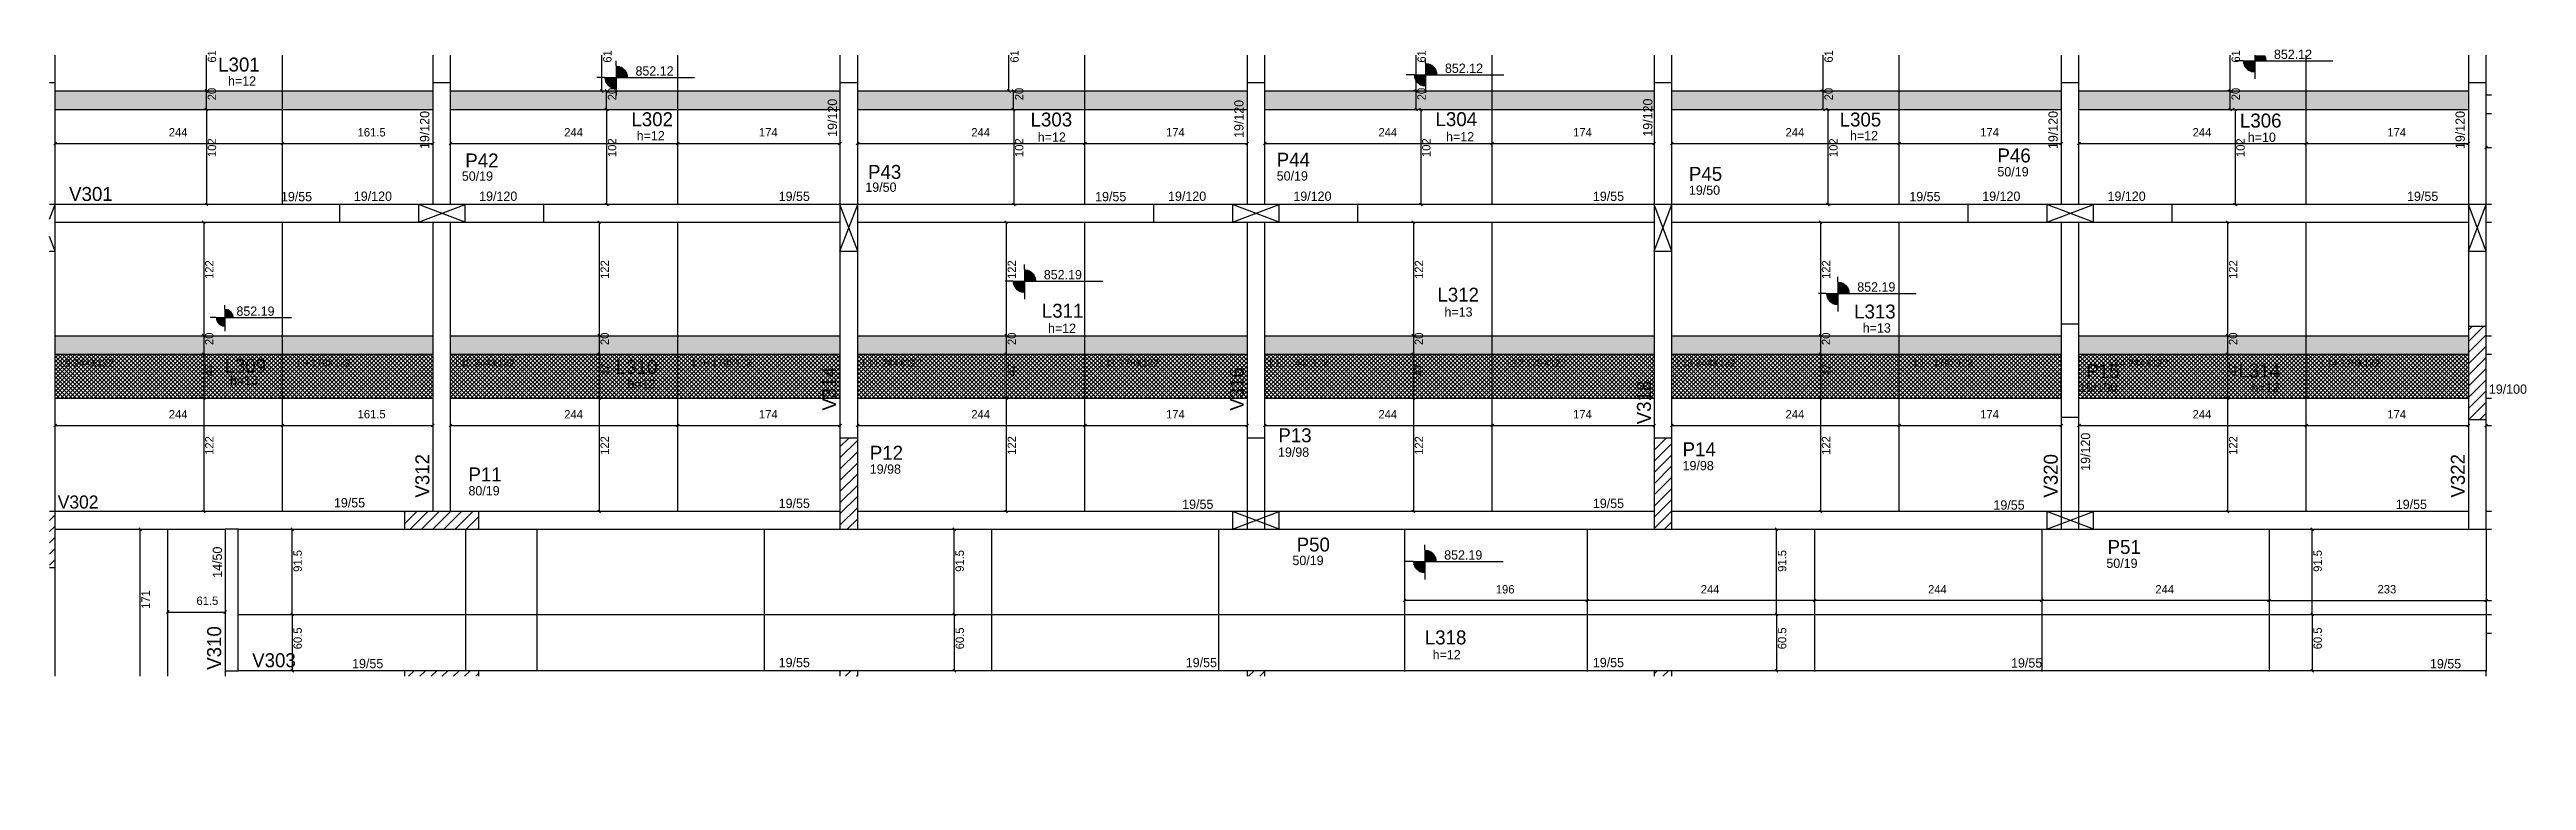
# Model space of a CAD drawing. Header units: metres. Extents: x 2737 to 5395, y 1992 to 2777.
import ezdxf

# ---------------------------------------------------------------- set-up
doc = ezdxf.new("R2010")
doc.units = ezdxf.units.M
for name, color, linetype in [('1', 7, 'Continuous'), ('3', 7, 'Continuous'), ('4', 7, 'Continuous'), ('7', 7, 'Continuous'), ('9', 7, 'Continuous'), ('AUX00', 7, 'Continuous'), ('Hachura', 7, 'Continuous'), ('Painéis', 7, 'Continuous')]:
    doc.layers.add(name, color=color, linetype=linetype)

msp = doc.modelspace()

# ---------------------------------------------------------------- hatches: boundary and pattern name
at = {"layer": '9'}
h = msp.add_hatch(color=7, dxfattribs=at)
h.dxf.hatch_style = 1
h.paths.add_polyline_path([(2742.6, 2405.9), (2742.6, 2405.9), (2742.6, 2280.9), (2742.6, 2280.9), (2742.6, 2405.9)])
h = msp.add_hatch(color=7, dxfattribs=at)
h.dxf.hatch_style = 1
h.paths.add_polyline_path([(4478.1, 2280.9), (4478.1, 2280.9), (4478.1, 2405.9), (4478.1, 2405.9), (4478.1, 2280.9)])
h = msp.add_hatch(color=7, dxfattribs=at)
h.dxf.hatch_style = 1
h.paths.add_polyline_path([(2742.6, 2203.9), (2742.6, 2203.9), (2742.6, 1991.9), (2742.6, 1991.9), (2742.6, 2203.9)])
at = {"layer": 'Hachura'}
h = msp.add_hatch(color=7, dxfattribs=at)
h.dxf.hatch_style = 1
h.paths.add_polyline_path([(2742.6, 2712.9), (3148.1, 2712.9), (3148.1, 2732.9), (2742.6, 2732.9), (2742.6, 2712.9)])
h = msp.add_hatch(color=7, dxfattribs=at)
h.dxf.hatch_style = 1
h.paths.add_polyline_path([(3167.1, 2712.9), (3585.1, 2712.9), (3585.1, 2732.9), (3167.1, 2732.9), (3167.1, 2712.9)])
h = msp.add_hatch(color=7, dxfattribs=at)
h.dxf.hatch_style = 1
h.paths.add_polyline_path([(3604.1, 2712.9), (4022.1, 2712.9), (4022.1, 2732.9), (3604.1, 2732.9), (3604.1, 2712.9)])
h = msp.add_hatch(color=7, dxfattribs=at)
h.dxf.hatch_style = 1
h.paths.add_polyline_path([(4041.1, 2712.9), (4459.1, 2712.9), (4459.1, 2732.9), (4041.1, 2732.9), (4041.1, 2712.9)])
h = msp.add_hatch(color=7, dxfattribs=at)
h.dxf.hatch_style = 1
h.paths.add_polyline_path([(4478.1, 2712.9), (4896.1, 2712.9), (4896.1, 2732.9), (4478.1, 2732.9), (4478.1, 2712.9)])
h = msp.add_hatch(color=7, dxfattribs=at)
h.dxf.hatch_style = 1
h.paths.add_polyline_path([(4915.1, 2712.9), (5333.1, 2712.9), (5333.1, 2732.9), (4915.1, 2732.9), (4915.1, 2712.9)])
h = msp.add_hatch(color=7, dxfattribs=at)
h.dxf.hatch_style = 1
h.paths.add_polyline_path([(2742.6, 2449.9), (3148.1, 2449.9), (3148.1, 2469.9), (2742.6, 2469.9), (2742.6, 2449.9)])
h = msp.add_hatch(dxfattribs=at)
h.set_pattern_fill('ANSI37')
h.paths.add_polyline_path([(3148.1, 2449.9), (2742.6, 2449.9), (2742.6, 2402.9), (3148.1, 2402.9), (3148.1, 2449.9)])
h = msp.add_hatch(color=7, dxfattribs=at)
h.dxf.hatch_style = 1
h.paths.add_polyline_path([(3167.1, 2449.9), (3585.1, 2449.9), (3585.1, 2469.9), (3167.1, 2469.9), (3167.1, 2449.9)])
h = msp.add_hatch(dxfattribs=at)
h.set_pattern_fill('ANSI37')
h.paths.add_polyline_path([(3585.1, 2449.9), (3167.1, 2449.9), (3167.1, 2402.9), (3585.1, 2402.9), (3585.1, 2449.9)])
h = msp.add_hatch(color=7, dxfattribs=at)
h.dxf.hatch_style = 1
h.paths.add_polyline_path([(3604.1, 2449.9), (4022.1, 2449.9), (4022.1, 2469.9), (3604.1, 2469.9), (3604.1, 2449.9)])
h = msp.add_hatch(dxfattribs=at)
h.set_pattern_fill('ANSI37')
h.paths.add_polyline_path([(4022.1, 2449.9), (3604.1, 2449.9), (3604.1, 2402.9), (4022.1, 2402.9), (4022.1, 2449.9)])
h = msp.add_hatch(color=7, dxfattribs=at)
h.dxf.hatch_style = 1
h.paths.add_polyline_path([(4041.1, 2449.9), (4459.1, 2449.9), (4459.1, 2469.9), (4041.1, 2469.9), (4041.1, 2449.9)])
h = msp.add_hatch(dxfattribs=at)
h.set_pattern_fill('ANSI37')
h.paths.add_polyline_path([(4459.1, 2449.9), (4041.1, 2449.9), (4041.1, 2402.9), (4459.1, 2402.9), (4459.1, 2449.9)])
h = msp.add_hatch(color=7, dxfattribs=at)
h.dxf.hatch_style = 1
h.paths.add_polyline_path([(4478.1, 2449.9), (4896.1, 2449.9), (4896.1, 2469.9), (4478.1, 2469.9), (4478.1, 2449.9)])
h = msp.add_hatch(dxfattribs=at)
h.set_pattern_fill('ANSI37')
h.paths.add_polyline_path([(4896.1, 2449.9), (4478.1, 2449.9), (4478.1, 2402.9), (4896.1, 2402.9), (4896.1, 2449.9)])
h = msp.add_hatch(color=7, dxfattribs=at)
h.dxf.hatch_style = 1
h.paths.add_polyline_path([(4915.1, 2449.9), (5333.1, 2449.9), (5333.1, 2469.9), (4915.1, 2469.9), (4915.1, 2449.9)])
h = msp.add_hatch(dxfattribs=at)
h.set_pattern_fill('ANSI37')
h.paths.add_polyline_path([(5333.1, 2449.9), (4915.1, 2449.9), (4915.1, 2402.9), (5333.1, 2402.9), (5333.1, 2449.9)])

# ---------------------------------------------------------------- linework, layer by layer
at = {"layer": '1', "color": 1, "lineweight": 25}
for p, q in [((2736.6, 2595.2), (2742.6, 2610.9)), ((3132.6, 2591.9), (3182.6, 2610.9)), ((3182.6, 2591.9), (3132.6, 2610.9)), ((3585.1, 2560.9), (3604.1, 2610.9)), ((3604.1, 2560.9), (3585.1, 2610.9)), ((4006.6, 2591.9), (4056.6, 2610.9)), ((4056.6, 2591.9), (4006.6, 2610.9)), ((4459.1, 2560.9), (4478.1, 2610.9)), ((4478.1, 2560.9), (4459.1, 2610.9)), ((4880.6, 2591.9), (4930.6, 2610.9)), ((4930.6, 2591.9), (4880.6, 2610.9)), ((5333.1, 2560.9), (5352.1, 2610.9)), ((5352.1, 2560.9), (5333.1, 2610.9)), ((2742.6, 2560.9), (2736.6, 2576.6)), ((4006.6, 2261.9), (4056.6, 2280.9)), ((4056.6, 2261.9), (4006.6, 2280.9)), ((4880.6, 2261.9), (4930.6, 2280.9)), ((4930.6, 2261.9), (4880.6, 2280.9))]:
    msp.add_line(p, q, dxfattribs=at)
at = {"layer": '3', "color": 3, "lineweight": 25}
for p, q in [((3345, 2759.8), (3345, 2765.3)), ((4213.8, 2762.8), (4213.8, 2768.3)), ((5091.3, 2765.2), (5082.8, 2765.2)), ((5091.3, 2765.2), (5116.3, 2765.2)), ((5103.8, 2771.2), (5103.8, 2752.7)), ((5103.8, 2770.8), (5115, 2770.8)), ((5103.8, 2770), (5115.3, 2770)), ((5103.8, 2769.2), (5115.6, 2769.2)), ((5103.8, 2768.4), (5115.9, 2768.4)), ((5103.8, 2767.6), (5116, 2767.6)), ((5103.8, 2766.8), (5116.2, 2766.8)), ((5103.8, 2766), (5116.3, 2766)), ((5116.3, 2765.2), (5187.7, 2765.2)), ((3332.5, 2747.3), (3324.1, 2747.3)), ((3332.5, 2747.3), (3357.5, 2747.3)), ((3345, 2746.5), (3332.5, 2746.5)), ((3345, 2745.7), (3332.6, 2745.7)), ((3345, 2744.9), (3332.7, 2744.9)), ((3345, 2744.1), (3332.9, 2744.1)), ((3345, 2743.3), (3333.1, 2743.3)), ((3345, 2742.5), (3333.4, 2742.5)), ((3345, 2741.8), (3333.8, 2741.8)), ((3345, 2741), (3334.2, 2741)), ((3345, 2740.2), (3334.7, 2740.2)), ((3345, 2739.4), (3335.3, 2739.4)), ((3345, 2759.8), (3345, 2734.8)), ((3345, 2759.2), (3348.8, 2759.2)), ((3345, 2758.4), (3350.7, 2758.4)), ((3345, 2757.6), (3352.1, 2757.6)), ((3345, 2756.8), (3353.1, 2756.8)), ((3345, 2756), (3353.9, 2756)), ((3345, 2755.2), (3354.6, 2755.2)), ((3345, 2754.4), (3355.2, 2754.4)), ((3345, 2753.6), (3355.8, 2753.6)), ((3345, 2752.9), (3356.2, 2752.9)), ((3345, 2752.1), (3356.5, 2752.1)), ((3345, 2751.3), (3356.8, 2751.3)), ((3345, 2750.5), (3357.1, 2750.5)), ((3345, 2749.7), (3357.3, 2749.7)), ((3345, 2748.9), (3357.4, 2748.9)), ((3345, 2748.1), (3357.5, 2748.1)), ((3357.5, 2747.3), (3428.9, 2747.3)), ((4201.3, 2750.3), (4192.9, 2750.3)), ((4201.3, 2750.3), (4226.3, 2750.3)), ((4213.8, 2749.5), (4201.3, 2749.5)), ((4213.8, 2748.7), (4201.4, 2748.7)), ((4213.8, 2747.9), (4201.5, 2747.9)), ((4213.8, 2747.1), (4201.7, 2747.1)), ((4213.8, 2746.3), (4201.9, 2746.3)), ((4213.8, 2745.5), (4202.2, 2745.5)), ((4213.8, 2744.7), (4202.6, 2744.7)), ((4213.8, 2743.9), (4203, 2743.9)), ((4213.8, 2743.1), (4203.5, 2743.1)), ((4213.8, 2742.3), (4204.1, 2742.3)), ((4213.8, 2741.5), (4204.8, 2741.5)), ((4213.8, 2740.8), (4205.7, 2740.8)), ((4213.8, 2740), (4206.7, 2740)), ((4213.8, 2739.2), (4208, 2739.2)), ((4213.8, 2762.8), (4213.8, 2737.8)), ((4213.8, 2762.2), (4217.6, 2762.2)), ((4213.8, 2761.4), (4219.5, 2761.4)), ((4213.8, 2760.6), (4220.9, 2760.6)), ((4213.8, 2759.8), (4221.9, 2759.8)), ((4213.8, 2759), (4222.7, 2759)), ((4213.8, 2758.2), (4223.5, 2758.2)), ((4213.8, 2757.4), (4224.1, 2757.4)), ((4213.8, 2756.6), (4224.6, 2756.6)), ((4213.8, 2755.8), (4225, 2755.8)), ((4213.8, 2755), (4225.4, 2755)), ((4213.8, 2754.2), (4225.6, 2754.2)), ((4213.8, 2753.4), (4225.9, 2753.4)), ((4213.8, 2752.6), (4226.1, 2752.6)), ((4213.8, 2751.9), (4226.2, 2751.9)), ((4213.8, 2751.1), (4226.3, 2751.1)), ((4226.3, 2750.3), (4297.7, 2750.3)), ((5103.8, 2764.5), (5091.3, 2764.5)), ((5103.8, 2763.7), (5091.4, 2763.7)), ((5103.8, 2762.9), (5091.5, 2762.9)), ((5103.8, 2762.1), (5091.7, 2762.1)), ((5103.8, 2761.3), (5091.9, 2761.3)), ((5103.8, 2760.5), (5092.2, 2760.5)), ((5103.8, 2759.7), (5092.6, 2759.7)), ((5103.8, 2758.9), (5093, 2758.9)), ((5103.8, 2758.1), (5093.5, 2758.1)), ((5103.8, 2757.3), (5094.1, 2757.3)), ((5103.8, 2756.5), (5094.8, 2756.5)), ((5103.8, 2755.7), (5095.7, 2755.7)), ((5103.8, 2754.9), (5096.7, 2754.9)), ((5103.8, 2754.1), (5098, 2754.1)), ((5103.8, 2753.4), (5099.9, 2753.4)), ((5103.8, 2752.7), (5103.8, 2745.9)), ((3345, 2738.6), (3336, 2738.6)), ((3345, 2737.8), (3336.9, 2737.8)), ((3345, 2737), (3337.9, 2737)), ((3345, 2736.2), (3339.2, 2736.2)), ((3345, 2735.4), (3341.1, 2735.4)), ((3345, 2734.8), (3345, 2727.9)), ((4213.8, 2738.4), (4209.9, 2738.4)), ((4213.8, 2737.8), (4213.8, 2730.9)), ((3048.1, 2591.9), (3048.1, 2610.9)), ((3267.1, 2591.9), (3267.1, 2610.9)), ((3922.1, 2591.9), (3922.1, 2610.9)), ((4141.1, 2591.9), (4141.1, 2610.9)), ((4796.1, 2591.9), (4796.1, 2610.9)), ((5015.1, 2591.9), (5015.1, 2610.9)), ((3770.7, 2528.5), (3762.3, 2528.5)), ((3770.7, 2528.5), (3795.7, 2528.5)), ((3783.2, 2527.7), (3770.7, 2527.7)), ((3783.2, 2526.9), (3770.8, 2526.9)), ((3783.2, 2526.1), (3771, 2526.1)), ((3783.2, 2541), (3783.2, 2546.5)), ((3783.2, 2541), (3783.2, 2516)), ((3783.2, 2540.4), (3787.1, 2540.4)), ((3783.2, 2539.6), (3789, 2539.6)), ((3783.2, 2538.8), (3790.3, 2538.8)), ((3783.2, 2538), (3791.3, 2538)), ((3783.2, 2537.2), (3792.2, 2537.2)), ((3783.2, 2536.4), (3792.9, 2536.4)), ((3783.2, 2535.6), (3793.5, 2535.6)), ((3783.2, 2534.8), (3794, 2534.8)), ((3783.2, 2534), (3794.4, 2534)), ((3783.2, 2533.2), (3794.8, 2533.2)), ((3783.2, 2532.4), (3795.1, 2532.4)), ((3783.2, 2531.6), (3795.3, 2531.6)), ((3783.2, 2530.8), (3795.5, 2530.8)), ((3783.2, 2530), (3795.6, 2530)), ((3783.2, 2529.3), (3795.7, 2529.3)), ((3795.7, 2528.5), (3867.2, 2528.5)), ((4656.4, 2527.7), (4656.4, 2533.2)), ((4656.4, 2527.7), (4656.4, 2502.7)), ((4656.4, 2527.1), (4660.3, 2527.1)), ((4656.4, 2526.3), (4662.2, 2526.3)), ((2924.7, 2498.6), (2924.7, 2502.8)), ((3783.2, 2525.3), (3771.1, 2525.3)), ((3783.2, 2524.5), (3771.4, 2524.5)), ((3783.2, 2523.7), (3771.7, 2523.7)), ((3783.2, 2522.9), (3772, 2522.9)), ((3783.2, 2522.1), (3772.5, 2522.1)), ((3783.2, 2521.3), (3773, 2521.3)), ((3783.2, 2520.5), (3773.6, 2520.5)), ((3783.2, 2519.7), (3774.3, 2519.7)), ((3783.2, 2518.9), (3775.1, 2518.9)), ((3783.2, 2518.2), (3776.2, 2518.2)), ((3783.2, 2517.4), (3777.5, 2517.4)), ((3783.2, 2516.6), (3779.4, 2516.6)), ((3783.2, 2516), (3783.2, 2509.1)), ((4643.9, 2515.2), (4635.5, 2515.2)), ((4643.9, 2515.2), (4668.9, 2515.2)), ((4656.4, 2514.4), (4643.9, 2514.4)), ((4656.4, 2513.6), (4644, 2513.6)), ((4656.4, 2512.8), (4644.1, 2512.8)), ((4656.4, 2512), (4644.3, 2512)), ((4656.4, 2511.3), (4644.5, 2511.3)), ((4656.4, 2510.5), (4644.8, 2510.5)), ((4656.4, 2509.7), (4645.2, 2509.7)), ((4656.4, 2508.9), (4645.6, 2508.9)), ((4656.4, 2508.1), (4646.1, 2508.1)), ((4656.4, 2507.3), (4646.7, 2507.3)), ((4656.4, 2506.5), (4647.4, 2506.5)), ((4656.4, 2505.7), (4648.3, 2505.7)), ((4656.4, 2504.9), (4649.3, 2504.9)), ((4656.4, 2504.1), (4650.7, 2504.1)), ((4656.4, 2503.3), (4652.6, 2503.3)), ((4656.4, 2525.5), (4663.5, 2525.5)), ((4656.4, 2524.7), (4664.5, 2524.7)), ((4656.4, 2523.9), (4665.4, 2523.9)), ((4656.4, 2523.1), (4666.1, 2523.1)), ((4656.4, 2522.4), (4666.7, 2522.4)), ((4656.4, 2521.6), (4667.2, 2521.6)), ((4656.4, 2520.8), (4667.6, 2520.8)), ((4656.4, 2520), (4668, 2520)), ((4656.4, 2519.2), (4668.3, 2519.2)), ((4656.4, 2518.4), (4668.5, 2518.4)), ((4656.4, 2517.6), (4668.7, 2517.6)), ((4656.4, 2516.8), (4668.8, 2516.8)), ((4656.4, 2516), (4668.9, 2516)), ((4656.4, 2502.7), (4656.4, 2495.8)), ((4668.9, 2515.2), (4740.3, 2515.2)), ((2915.4, 2489.3), (2909.1, 2489.3)), ((2915.4, 2489.3), (2934.1, 2489.3)), ((2924.7, 2488.7), (2915.4, 2488.7)), ((2924.7, 2488.1), (2915.4, 2488.1)), ((2924.7, 2487.5), (2915.5, 2487.5)), ((2924.7, 2486.9), (2915.7, 2486.9)), ((2924.7, 2486.3), (2915.9, 2486.3)), ((2924.7, 2485.7), (2916.1, 2485.7)), ((2924.7, 2485.1), (2916.3, 2485.1)), ((2924.7, 2484.5), (2916.7, 2484.5)), ((2924.7, 2483.9), (2917.1, 2483.9)), ((2924.7, 2483.3), (2917.5, 2483.3)), ((2924.7, 2482.7), (2918, 2482.7)), ((2924.7, 2482.1), (2918.7, 2482.1)), ((2924.7, 2481.5), (2919.4, 2481.5)), ((2924.7, 2480.9), (2920.4, 2480.9)), ((2924.7, 2480.3), (2921.9, 2480.3)), ((2924.7, 2498.6), (2924.7, 2479.9)), ((2924.7, 2498.2), (2927.6, 2498.2)), ((2924.7, 2497.6), (2929.1, 2497.6)), ((2924.7, 2497), (2930.1, 2497)), ((2924.7, 2496.4), (2930.8, 2496.4)), ((2924.7, 2495.8), (2931.5, 2495.8)), ((2924.7, 2495.2), (2932, 2495.2)), ((2924.7, 2494.6), (2932.4, 2494.6)), ((2924.7, 2494), (2932.8, 2494)), ((2924.7, 2493.4), (2933.1, 2493.4)), ((2924.7, 2492.8), (2933.4, 2492.8)), ((2924.7, 2492.2), (2933.6, 2492.2)), ((2924.7, 2491.6), (2933.8, 2491.6)), ((2924.7, 2491), (2934, 2491)), ((2924.7, 2490.4), (2934, 2490.4)), ((2924.7, 2489.8), (2934.1, 2489.8)), ((2924.7, 2489.3), (2996.4, 2489.3)), ((2924.7, 2479.9), (2924.7, 2474.7)), ((5333.1, 2463.7), (5349.3, 2479.9)), ((5333.1, 2475.7), (5337.3, 2479.9)), ((5333.1, 2451.7), (5352.1, 2470.7)), ((5333.1, 2439.6), (5352.1, 2458.6)), ((5333.1, 2427.6), (5352.1, 2446.6)), ((5333.1, 2415.6), (5352.1, 2434.6)), ((5333.1, 2403.6), (5352.1, 2422.6)), ((5333.1, 2391.6), (5352.1, 2410.6)), ((5333.5, 2379.9), (5352.1, 2398.5)), ((5345.5, 2379.9), (5352.1, 2386.5)), ((3585.1, 2350.5), (3594.5, 2359.9)), ((3585.1, 2338.5), (3604.1, 2357.5)), ((3585.1, 2326.5), (3604.1, 2345.5)), ((4459.1, 2347), (4472, 2359.9)), ((4459.1, 2359), (4460, 2359.9)), ((4459.1, 2335), (4478.1, 2354)), ((4459.1, 2323), (4478.1, 2342)), ((3585.1, 2314.4), (3604.1, 2333.4)), ((3585.1, 2302.4), (3604.1, 2321.4)), ((4459.1, 2310.9), (4478.1, 2329.9)), ((4459.1, 2298.9), (4478.1, 2317.9)), ((3585.1, 2290.4), (3604.1, 2309.4)), ((3585.1, 2278.4), (3604.1, 2297.4)), ((4459.1, 2286.9), (4478.1, 2305.9)), ((4459.1, 2274.9), (4478.1, 2293.9)), ((2736.6, 2271.4), (2742.6, 2277.3)), ((2736.6, 2259.4), (2742.6, 2265.3)), ((3117.6, 2267.7), (3130.8, 2280.9)), ((3117.6, 2279.7), (3118.8, 2280.9)), ((3123.8, 2261.9), (3142.8, 2280.9)), ((3135.9, 2261.9), (3154.9, 2280.9)), ((3147.9, 2261.9), (3166.9, 2280.9)), ((3159.9, 2261.9), (3178.9, 2280.9)), ((3171.9, 2261.9), (3190.9, 2280.9)), ((3184, 2261.9), (3197.6, 2275.6)), ((3196, 2261.9), (3197.6, 2263.5)), ((3585.1, 2266.4), (3604.1, 2285.4)), ((3592.7, 2261.9), (3604.1, 2273.3)), ((4459.1, 2262.8), (4478.1, 2281.8)), ((4470.2, 2261.9), (4478.1, 2269.8)), ((2736.6, 2247.3), (2742.6, 2253.3)), ((2736.6, 2235.3), (2742.6, 2241.3)), ((4213, 2239.8), (4213, 2245.3)), ((4213, 2239.8), (4213, 2214.8)), ((4213, 2239.2), (4216.9, 2239.2)), ((4213, 2238.4), (4218.8, 2238.4)), ((4213, 2237.6), (4220.1, 2237.6)), ((4213, 2236.8), (4221.1, 2236.8)), ((4213, 2236), (4222, 2236)), ((4213, 2235.2), (4222.7, 2235.2)), ((4213, 2234.4), (4223.3, 2234.4)), ((4213, 2233.6), (4223.8, 2233.6)), ((2736.6, 2223.3), (2742.6, 2229.3)), ((4200.5, 2227.3), (4192.1, 2227.3)), ((4200.5, 2227.3), (4225.5, 2227.3)), ((4213, 2226.5), (4200.5, 2226.5)), ((4213, 2225.7), (4200.6, 2225.7)), ((4213, 2224.9), (4200.8, 2224.9)), ((4213, 2224.1), (4200.9, 2224.1)), ((4213, 2223.3), (4201.2, 2223.3)), ((4213, 2222.5), (4201.5, 2222.5)), ((4213, 2221.7), (4201.8, 2221.7)), ((4213, 2220.9), (4202.3, 2220.9)), ((4213, 2220.1), (4202.8, 2220.1)), ((4213, 2219.4), (4203.4, 2219.4)), ((4213, 2218.6), (4204.1, 2218.6)), ((4213, 2217.8), (4204.9, 2217.8)), ((4213, 2217), (4206, 2217)), ((4213, 2216.2), (4207.3, 2216.2)), ((4213, 2215.4), (4209.2, 2215.4)), ((4213, 2232.8), (4224.2, 2232.8)), ((4213, 2232), (4224.6, 2232)), ((4213, 2231.2), (4224.9, 2231.2)), ((4213, 2230.5), (4225.1, 2230.5)), ((4213, 2229.7), (4225.3, 2229.7)), ((4213, 2228.9), (4225.4, 2228.9)), ((4213, 2228.1), (4225.5, 2228.1)), ((4213, 2214.8), (4213, 2207.9)), ((4225.5, 2227.3), (4297, 2227.3)), ((3122.1, 2103.9), (3128.1, 2109.9)), ((3134.1, 2103.9), (3140.1, 2109.9)), ((3146.1, 2103.9), (3152.2, 2109.9)), ((3158.1, 2103.9), (3164.2, 2109.9)), ((3170.2, 2103.9), (3176.2, 2109.9)), ((3182.2, 2103.9), (3188.2, 2109.9)), ((3194.2, 2103.9), (3197.6, 2107.3)), ((3590.9, 2103.9), (3596.9, 2109.9)), ((3602.9, 2103.9), (3604.1, 2105.1)), ((4023.6, 2103.9), (4029.7, 2109.9)), ((4035.7, 2103.9), (4041.1, 2109.3)), ((4459.1, 2106.6), (4462.4, 2109.9)), ((4468.4, 2103.9), (4474.5, 2109.9))]:
    msp.add_line(p, q, dxfattribs=at)
for points in [[(2742.6, 2610.9), (2742.6, 2741.9)], [(3148.1, 2741.9), (3148.1, 2610.9)], [(3167.1, 2610.9), (3167.1, 2741.9)], [(3585.1, 2741.9), (3585.1, 2610.9)], [(3604.1, 2610.9), (3604.1, 2741.9)], [(4022.1, 2741.9), (4022.1, 2610.9)], [(4041.1, 2610.9), (4041.1, 2741.9)], [(4459.1, 2741.9), (4459.1, 2610.9)], [(4478.1, 2610.9), (4478.1, 2741.9)], [(4896.1, 2741.9), (4896.1, 2610.9)], [(4915.1, 2610.9), (4915.1, 2741.9)], [(5333.1, 2741.9), (5333.1, 2610.9)], [(5352.1, 2610.9), (5352.1, 2741.9)], [(3148.1, 2610.9), (2742.6, 2610.9)], [(3585.1, 2610.9), (3167.1, 2610.9)], [(4006.6, 2610.9), (3604.1, 2610.9)], [(4459.1, 2610.9), (4056.6, 2610.9)], [(4896.1, 2610.9), (4478.1, 2610.9)], [(5333.1, 2610.9), (4915.1, 2610.9)], [(5358.1, 2610.9), (5352.1, 2610.9)], [(2742.6, 2591.9), (3148.1, 2591.9)], [(2742.6, 2280.9), (2742.6, 2591.9)], [(3148.1, 2591.9), (3148.1, 2280.9)], [(3167.1, 2591.9), (3585.1, 2591.9)], [(3167.1, 2280.9), (3167.1, 2591.9)], [(3585.1, 2591.9), (3585.1, 2359.9)], [(3604.1, 2591.9), (4006.6, 2591.9)], [(3604.1, 2359.9), (3604.1, 2591.9)], [(4022.1, 2591.9), (4022.1, 2359.9)], [(4041.1, 2359.9), (4041.1, 2591.9)], [(4056.6, 2591.9), (4459.1, 2591.9)], [(4459.1, 2591.9), (4459.1, 2359.9)], [(4478.1, 2591.9), (4896.1, 2591.9)], [(4478.1, 2359.9), (4478.1, 2591.9)], [(4896.1, 2591.9), (4896.1, 2482.4)], [(4915.1, 2591.9), (5333.1, 2591.9)], [(4915.1, 2482.4), (4915.1, 2591.9)], [(5333.1, 2591.9), (5333.1, 2479.9)], [(5352.1, 2591.9), (5358.1, 2591.9)], [(5352.1, 2479.9), (5352.1, 2591.9)], [(4896.1, 2382.4), (4896.1, 2261.9)], [(4915.1, 2261.9), (4915.1, 2382.4)], [(5333.1, 2379.9), (5333.1, 2261.9)], [(5352.1, 2261.9), (5352.1, 2379.9)], [(2932.1, 2280.9), (2742.6, 2280.9)], [(2742.6, 2261.9), (2925.1, 2261.9)], [(2925.1, 2261.9), (2925.1, 2103.9)], [(2939.1, 2261.9), (2925.1, 2261.9)], [(3117.6, 2280.9), (2932.1, 2280.9)], [(2939.1, 2261.9), (3117.6, 2261.9)], [(2939.1, 2109.9), (2939.1, 2261.9)], [(3585.1, 2280.9), (3197.6, 2280.9)], [(3197.6, 2261.9), (3585.1, 2261.9)], [(4022.1, 2280.9), (3604.1, 2280.9)], [(3604.1, 2261.9), (4022.1, 2261.9)], [(4459.1, 2280.9), (4041.1, 2280.9)], [(4041.1, 2261.9), (4459.1, 2261.9)], [(4896.1, 2280.9), (4478.1, 2280.9)], [(4478.1, 2261.9), (4905.6, 2261.9)], [(4905.6, 2261.9), (5342.6, 2261.9)], [(5333.1, 2280.9), (4915.1, 2280.9)], [(5342.6, 2261.9), (5358.1, 2261.9)], [(5358.1, 2280.9), (5352.1, 2280.9)], [(2742.6, 2103.9), (2742.6, 2220.9)], [(2925.1, 2109.9), (2939.1, 2109.9)], [(3117.6, 2109.9), (2939.1, 2109.9)], [(3585.1, 2109.9), (3197.6, 2109.9)], [(4022.1, 2109.9), (3604.1, 2109.9)], [(4459.1, 2109.9), (4041.1, 2109.9)], [(4905.6, 2109.9), (4478.1, 2109.9)], [(5352.1, 2109.9), (4905.6, 2109.9)], [(5352.1, 2103.9), (5352.1, 2109.9)]]:
    msp.add_lwpolyline(points, dxfattribs=at)
at = {"layer": '7', "color": 7, "lineweight": 25}
for points in [[(2742.6, 2741.9), (2742.6, 2771.2)], [(3148.1, 2771.2), (3148.1, 2741.9)], [(3167.1, 2741.9), (3167.1, 2771.2)], [(3585.1, 2771.2), (3585.1, 2741.9)], [(3604.1, 2741.9), (3604.1, 2771.2)], [(4022.1, 2771.2), (4022.1, 2741.9)], [(4041.1, 2741.9), (4041.1, 2771.2)], [(4459.1, 2771.2), (4459.1, 2741.9)], [(4478.1, 2741.9), (4478.1, 2771.2)], [(4896.1, 2771.2), (4896.1, 2741.9)], [(4915.1, 2741.9), (4915.1, 2771.2)], [(5333.1, 2771.2), (5333.1, 2741.9)], [(5352.1, 2741.9), (5352.1, 2771.2)], [(2736.6, 2741.9), (2742.6, 2741.9)], [(3148.1, 2741.9), (3167.1, 2741.9)], [(3585.1, 2741.9), (3604.1, 2741.9)], [(4022.1, 2741.9), (4041.1, 2741.9)], [(4459.1, 2741.9), (4478.1, 2741.9)], [(4896.1, 2741.9), (4915.1, 2741.9)], [(5333.1, 2741.9), (5352.1, 2741.9)], [(2742.6, 2610.9), (2736.6, 2610.9)], [(2742.6, 2560.9), (2742.6, 2610.9)], [(3182.6, 2610.9), (3132.6, 2610.9)], [(3132.6, 2610.9), (3132.6, 2591.9)], [(3182.6, 2591.9), (3182.6, 2610.9)], [(3604.1, 2610.9), (3585.1, 2610.9)], [(3585.1, 2610.9), (3585.1, 2560.9)], [(3604.1, 2560.9), (3604.1, 2610.9)], [(4056.6, 2610.9), (4006.6, 2610.9)], [(4006.6, 2610.9), (4006.6, 2591.9)], [(4056.6, 2591.9), (4056.6, 2610.9)], [(4478.1, 2610.9), (4459.1, 2610.9)], [(4459.1, 2610.9), (4459.1, 2560.9)], [(4478.1, 2560.9), (4478.1, 2610.9)], [(4930.6, 2610.9), (4880.6, 2610.9)], [(4880.6, 2610.9), (4880.6, 2591.9)], [(4930.6, 2591.9), (4930.6, 2610.9)], [(5352.1, 2610.9), (5333.1, 2610.9)], [(5333.1, 2610.9), (5333.1, 2560.9)], [(5352.1, 2560.9), (5352.1, 2610.9)], [(3132.6, 2591.9), (3182.6, 2591.9)], [(4006.6, 2591.9), (4056.6, 2591.9)], [(4880.6, 2591.9), (4930.6, 2591.9)], [(2736.6, 2560.9), (2742.6, 2560.9)], [(3585.1, 2560.9), (3604.1, 2560.9)], [(4459.1, 2560.9), (4478.1, 2560.9)], [(5333.1, 2560.9), (5352.1, 2560.9)], [(4915.1, 2482.4), (4896.1, 2482.4)], [(4896.1, 2482.4), (4896.1, 2382.4)], [(4915.1, 2382.4), (4915.1, 2482.4)], [(5352.1, 2479.9), (5333.1, 2479.9)], [(5333.1, 2479.9), (5333.1, 2379.9)], [(5352.1, 2379.9), (5352.1, 2479.9)], [(4896.1, 2382.4), (4915.1, 2382.4)], [(5333.1, 2379.9), (5352.1, 2379.9)], [(3604.1, 2359.9), (3585.1, 2359.9)], [(3585.1, 2359.9), (3585.1, 2261.9)], [(3604.1, 2261.9), (3604.1, 2359.9)], [(4041.1, 2359.9), (4022.1, 2359.9)], [(4022.1, 2359.9), (4022.1, 2261.9)], [(4041.1, 2261.9), (4041.1, 2359.9)], [(4478.1, 2359.9), (4459.1, 2359.9)], [(4459.1, 2359.9), (4459.1, 2261.9)], [(4478.1, 2261.9), (4478.1, 2359.9)], [(2742.6, 2280.9), (2736.6, 2280.9)], [(2742.6, 2220.9), (2742.6, 2280.9)], [(3197.6, 2280.9), (3117.6, 2280.9)], [(3117.6, 2280.9), (3117.6, 2261.9)], [(3117.6, 2261.9), (3197.6, 2261.9)], [(3197.6, 2261.9), (3197.6, 2280.9)], [(3585.1, 2261.9), (3604.1, 2261.9)], [(4056.6, 2280.9), (4006.6, 2280.9)], [(4006.6, 2280.9), (4006.6, 2261.9)], [(4006.6, 2261.9), (4056.6, 2261.9)], [(4022.1, 2261.9), (4041.1, 2261.9)], [(4056.6, 2261.9), (4056.6, 2280.9)], [(4459.1, 2261.9), (4478.1, 2261.9)], [(4930.6, 2280.9), (4880.6, 2280.9)], [(4880.6, 2280.9), (4880.6, 2261.9)], [(4880.6, 2261.9), (4930.6, 2261.9)], [(4930.6, 2261.9), (4930.6, 2280.9)], [(2736.6, 2220.9), (2742.6, 2220.9)], [(3197.6, 2109.9), (3117.6, 2109.9)], [(3117.6, 2109.9), (3117.6, 2103.9)], [(3197.6, 2103.9), (3197.6, 2109.9)], [(3604.1, 2109.9), (3585.1, 2109.9)], [(3585.1, 2109.9), (3585.1, 2103.9)], [(3604.1, 2103.9), (3604.1, 2109.9)], [(4041.1, 2109.9), (4022.1, 2109.9)], [(4022.1, 2109.9), (4022.1, 2103.9)], [(4041.1, 2103.9), (4041.1, 2109.9)], [(4478.1, 2109.9), (4459.1, 2109.9)], [(4459.1, 2109.9), (4459.1, 2103.9)], [(4478.1, 2103.9), (4478.1, 2109.9)]]:
    msp.add_lwpolyline(points, dxfattribs=at)
at = {"layer": 'Painéis', "color": 4, "lineweight": 25}
for p, q in [((2905, 2732.9), (2905, 2771.2)), ((3329.5, 2732.9), (3329.5, 2771.2)), ((3766.5, 2732.9), (3766.5, 2771.2)), ((4203.5, 2732.9), (4203.5, 2771.2)), ((4640.5, 2732.9), (4640.5, 2771.2)), ((5077.5, 2732.9), (5077.5, 2771.2)), ((2904.4, 2712.9), (2902, 2712.9)), ((2905, 2712.9), (2905, 2732.9)), ((2905, 2712.9), (2905, 2610.9)), ((3334, 2712.9), (3331.6, 2712.9)), ((3332.5, 2712.9), (3337.5, 2712.9)), ((3334.5, 2712.9), (3334.5, 2732.9)), ((3334.6, 2712.9), (3334.6, 2610.9)), ((3771, 2712.9), (3768.6, 2712.9)), ((3769.5, 2712.9), (3774.5, 2712.9)), ((3771.5, 2712.9), (3771.5, 2732.9)), ((3771.6, 2712.9), (3771.6, 2610.9)), ((4205.5, 2732.9), (4200.5, 2732.9)), ((4203.5, 2712.9), (4203.5, 2732.9)), ((4208, 2712.9), (4205.6, 2712.9)), ((4208.6, 2712.9), (4208.6, 2610.9)), ((4642.5, 2732.9), (4637.5, 2732.9)), ((4640.5, 2712.9), (4640.5, 2732.9)), ((4645, 2712.9), (4642.6, 2712.9)), ((4645.6, 2712.9), (4645.6, 2610.9)), ((5079.5, 2732.9), (5074.5, 2732.9)), ((5077.5, 2712.9), (5077.5, 2732.9)), ((5082, 2712.9), (5079.6, 2712.9)), ((5082.6, 2712.9), (5082.6, 2610.9)), ((2742.6, 2676.4), (2986.6, 2676.4)), ((2986.6, 2676.4), (3148.1, 2676.4)), ((3167.1, 2676.4), (3411.1, 2676.4)), ((3411.1, 2676.4), (3585.1, 2676.4)), ((3604.1, 2676.4), (3848.1, 2676.4)), ((3848.1, 2676.4), (4022.1, 2676.4)), ((4041.1, 2676.4), (4285.1, 2676.4)), ((4285.1, 2676.4), (4459.1, 2676.4)), ((4478.1, 2676.4), (4722.1, 2676.4)), ((4722.1, 2676.4), (4896.1, 2676.4)), ((4915.1, 2676.4), (5159.1, 2676.4)), ((5159.1, 2676.4), (5333.1, 2676.4)), ((5352.1, 2672.1), (5358.1, 2672.1)), ((2904.4, 2610.9), (2902, 2610.9)), ((3334.9, 2610.9), (3337.6, 2610.9)), ((3771.9, 2610.9), (3774.6, 2610.9)), ((4208.9, 2610.9), (4211.6, 2610.9)), ((4645.9, 2610.9), (4648.6, 2610.9)), ((5082.9, 2610.9), (5085.6, 2610.9)), ((2902.1, 2591.9), (2902.1, 2469.9)), ((3326.6, 2591.9), (3326.6, 2469.9)), ((3763.6, 2591.9), (3763.6, 2469.9)), ((4200.6, 2591.9), (4200.6, 2469.9)), ((4637.6, 2591.9), (4637.6, 2469.9)), ((5074.6, 2591.9), (5074.6, 2469.9)), ((2902.1, 2469.9), (2902.1, 2449.9)), ((2902.1, 2449.9), (2902.1, 2402.9)), ((3326.6, 2469.9), (3326.6, 2449.9)), ((3326.6, 2449.9), (3326.6, 2402.9)), ((3763.6, 2469.9), (3763.6, 2449.9)), ((3763.6, 2449.9), (3763.6, 2402.9)), ((4200.6, 2469.9), (4200.6, 2449.9)), ((4200.6, 2449.9), (4200.6, 2402.9)), ((4637.6, 2469.9), (4637.6, 2449.9)), ((4637.6, 2449.9), (4637.6, 2402.9)), ((5074.6, 2469.9), (5074.6, 2449.9)), ((5074.6, 2449.9), (5074.6, 2402.9)), ((2902.1, 2402.9), (2902.1, 2280.9)), ((3326.6, 2402.9), (3326.6, 2280.9)), ((3763.6, 2402.9), (3763.6, 2280.9)), ((4200.6, 2402.9), (4200.6, 2280.9)), ((4637.6, 2402.9), (4637.6, 2280.9)), ((5074.6, 2402.9), (5074.6, 2280.9)), ((2742.6, 2373.5), (2986.6, 2373.5)), ((2986.6, 2373.5), (3148.1, 2373.5)), ((3167.1, 2373.5), (3411.1, 2373.5)), ((3411.1, 2373.5), (3585.1, 2373.5)), ((3604.1, 2373.5), (3848.1, 2373.5)), ((3848.1, 2373.5), (4022.1, 2373.5)), ((4041.1, 2373.5), (4285.1, 2373.5)), ((4285.1, 2373.5), (4459.1, 2373.5)), ((4478.1, 2373.5), (4722.1, 2373.5)), ((4722.1, 2373.5), (4896.1, 2373.5)), ((4915.1, 2373.5), (5159.1, 2373.5)), ((5159.1, 2373.5), (5333.1, 2373.5)), ((5352.1, 2373.5), (5358.1, 2373.5)), ((2833.8, 2103.9), (2833.8, 2261.9)), ((2836.6, 2261.9), (2836.8, 2261.9)), ((2997, 2170.4), (2997, 2261.9)), ((3707.8, 2170.4), (3707.8, 2261.9)), ((4590.5, 2170.4), (4590.5, 2261.9)), ((5165.4, 2170.4), (5165.4, 2261.9)), ((4387.1, 2185.3), (4191.1, 2185.3)), ((4631.1, 2185.3), (4387.1, 2185.3)), ((4875.1, 2185.3), (4631.1, 2185.3)), ((5119.1, 2185.3), (4875.1, 2185.3)), ((5119.1, 2185.3), (5352.1, 2185.3)), ((5352.1, 2185.3), (5358.1, 2185.3)), ((2863.6, 2173), (2925.1, 2173)), ((2997, 2170.4), (2997, 2109.9)), ((3707.8, 2170.4), (3707.8, 2109.9)), ((4590.5, 2170.4), (4590.5, 2109.9)), ((5165.4, 2170.4), (5165.4, 2109.9))]:
    msp.add_line(p, q, dxfattribs=at)
at = {"layer": 'Painéis', "color": 200, "lineweight": 25}
for p, q in [((2986.6, 2610.9), (2986.6, 2771.2)), ((3411.1, 2610.9), (3411.1, 2771.2)), ((3848.1, 2610.9), (3848.1, 2771.2)), ((4285.1, 2610.9), (4285.1, 2771.2)), ((4722.1, 2610.9), (4722.1, 2771.2)), ((5159.1, 2610.9), (5159.1, 2771.2)), ((2742.6, 2732.9), (3148.1, 2732.9)), ((2742.6, 2712.9), (3148.1, 2712.9)), ((3167.1, 2732.9), (3585.1, 2732.9)), ((3167.1, 2712.9), (3585.1, 2712.9)), ((3604.1, 2732.9), (4022.1, 2732.9)), ((3604.1, 2712.9), (4022.1, 2712.9)), ((4041.1, 2732.9), (4459.1, 2732.9)), ((4041.1, 2712.9), (4459.1, 2712.9)), ((4478.1, 2732.9), (4896.1, 2732.9)), ((4478.1, 2712.9), (4896.1, 2712.9)), ((4915.1, 2732.9), (5333.1, 2732.9)), ((4915.1, 2712.9), (5333.1, 2712.9)), ((5352.1, 2728.6), (5358.1, 2728.6)), ((5352.1, 2708.6), (5358.1, 2708.6)), ((2986.6, 2280.9), (2986.6, 2591.9)), ((3411.1, 2280.9), (3411.1, 2591.9)), ((3848.1, 2280.9), (3848.1, 2591.9)), ((4285.1, 2280.9), (4285.1, 2591.9)), ((4722.1, 2280.9), (4722.1, 2591.9)), ((5159.1, 2280.9), (5159.1, 2591.9)), ((2742.6, 2469.9), (3148.1, 2469.9)), ((2742.6, 2449.9), (3148.1, 2449.9)), ((3167.1, 2469.9), (3585.1, 2469.9)), ((3167.1, 2449.9), (3585.1, 2449.9)), ((3604.1, 2469.9), (4022.1, 2469.9)), ((3604.1, 2449.9), (4022.1, 2449.9)), ((4041.1, 2469.9), (4459.1, 2469.9)), ((4041.1, 2449.9), (4459.1, 2449.9)), ((4478.1, 2469.9), (4896.1, 2469.9)), ((4478.1, 2449.9), (4896.1, 2449.9)), ((4915.1, 2469.9), (5333.1, 2469.9)), ((4915.1, 2449.9), (5333.1, 2449.9)), ((5352.1, 2469.9), (5358.1, 2469.9)), ((5352.1, 2449.9), (5358.1, 2449.9)), ((2742.6, 2402.9), (3148.1, 2402.9)), ((3167.1, 2402.9), (3585.1, 2402.9)), ((3604.1, 2402.9), (4022.1, 2402.9)), ((4041.1, 2402.9), (4459.1, 2402.9)), ((4478.1, 2402.9), (4896.1, 2402.9)), ((4915.1, 2402.9), (5333.1, 2402.9)), ((5352.1, 2402.9), (5358.1, 2402.9)), ((2863.6, 2103.9), (2863.6, 2261.9)), ((3183.1, 2261.9), (3183.1, 2109.9)), ((3259.6, 2261.9), (3259.6, 2109.9)), ((3503.6, 2261.9), (3503.6, 2109.9)), ((3747.6, 2261.9), (3747.6, 2109.9)), ((3991.6, 2261.9), (3991.6, 2109.9)), ((4191.1, 2261.9), (4191.1, 2109)), ((4387.1, 2261.9), (4387.1, 2109)), ((4631.1, 2261.9), (4631.1, 2109)), ((4875.1, 2261.9), (4875.1, 2109)), ((5119.1, 2261.9), (5119.1, 2109)), ((5352.1, 2261.9), (5352.1, 2109)), ((2939.1, 2170.4), (5358.1, 2170.4)), ((5352.1, 2150.4), (5358.1, 2150.4))]:
    msp.add_line(p, q, dxfattribs=at)
at = {"layer": 'Painéis', "color": 0, "lineweight": 25}
for p, q in [((2906.5, 2731.4), (2903.5, 2734.4)), ((2903.5, 2734.4), (2906.5, 2731.4)), ((2906.5, 2711.4), (2903.5, 2714.4)), ((2903.5, 2714.4), (2906.5, 2711.4)), ((3328, 2734.4), (3331, 2731.4)), ((3336, 2731.4), (3333, 2734.4)), ((3333, 2714.4), (3336, 2711.4)), ((3336.1, 2711.4), (3333.1, 2714.4)), ((3765, 2734.4), (3768, 2731.4)), ((3773, 2731.4), (3770, 2734.4)), ((3770, 2714.4), (3773, 2711.4)), ((3773.1, 2711.4), (3770.1, 2714.4)), ((4205, 2731.4), (4202, 2734.4)), ((4202, 2734.4), (4205, 2731.4)), ((4202, 2714.4), (4205, 2711.4)), ((4210.1, 2711.4), (4207.1, 2714.4)), ((4642, 2731.4), (4639, 2734.4)), ((4639, 2734.4), (4642, 2731.4)), ((4639, 2714.4), (4642, 2711.4)), ((4647.1, 2711.4), (4644.1, 2714.4)), ((5079, 2731.4), (5076, 2734.4)), ((5076, 2734.4), (5079, 2731.4)), ((5076, 2714.4), (5079, 2711.4)), ((5084.1, 2711.4), (5081.1, 2714.4)), ((2744.1, 2677.9), (2741.1, 2674.9)), ((2985.1, 2674.9), (2988.1, 2677.9)), ((2988.1, 2677.9), (2985.1, 2674.9)), ((3146.6, 2674.9), (3149.6, 2677.9)), ((3168.6, 2677.9), (3165.6, 2674.9)), ((3409.6, 2674.9), (3412.6, 2677.9)), ((3412.6, 2677.9), (3409.6, 2674.9)), ((3583.6, 2674.9), (3586.6, 2677.9)), ((3605.6, 2677.9), (3602.6, 2674.9)), ((3846.6, 2674.9), (3849.6, 2677.9)), ((3849.6, 2677.9), (3846.6, 2674.9)), ((4020.6, 2674.9), (4023.6, 2677.9)), ((4042.6, 2677.9), (4039.6, 2674.9)), ((4283.6, 2674.9), (4286.6, 2677.9)), ((4286.6, 2677.9), (4283.6, 2674.9)), ((4457.6, 2674.9), (4460.6, 2677.9)), ((4479.6, 2677.9), (4476.6, 2674.9)), ((4720.6, 2674.9), (4723.6, 2677.9)), ((4723.6, 2677.9), (4720.6, 2674.9)), ((4894.6, 2674.9), (4897.6, 2677.9)), ((4916.6, 2677.9), (4913.6, 2674.9)), ((5157.6, 2674.9), (5160.6, 2677.9)), ((5160.6, 2677.9), (5157.6, 2674.9)), ((5331.6, 2674.9), (5334.6, 2677.9)), ((5353.6, 2673.6), (5350.6, 2670.6)), ((2903.5, 2612.4), (2906.5, 2609.4)), ((3333.1, 2612.4), (3336.1, 2609.4)), ((3770.1, 2612.4), (3773.1, 2609.4)), ((4207.1, 2612.4), (4210.1, 2609.4)), ((4644.1, 2612.4), (4647.1, 2609.4)), ((5081.1, 2612.4), (5084.1, 2609.4)), ((2903.6, 2590.4), (2900.6, 2593.4)), ((3328.1, 2590.4), (3325.1, 2593.4)), ((3765.1, 2590.4), (3762.1, 2593.4)), ((4202.1, 2590.4), (4199.1, 2593.4)), ((4639.1, 2590.4), (4636.1, 2593.4)), ((5076.1, 2590.4), (5073.1, 2593.4)), ((2900.6, 2471.4), (2903.6, 2468.4)), ((2903.6, 2468.4), (2900.6, 2471.4)), ((2900.6, 2451.4), (2903.6, 2448.4)), ((2903.6, 2448.4), (2900.6, 2451.4)), ((3325.1, 2471.4), (3328.1, 2468.4)), ((3328.1, 2468.4), (3325.1, 2471.4)), ((3325.1, 2451.4), (3328.1, 2448.4)), ((3328.1, 2448.4), (3325.1, 2451.4)), ((3762.1, 2471.4), (3765.1, 2468.4)), ((3765.1, 2468.4), (3762.1, 2471.4)), ((3762.1, 2451.4), (3765.1, 2448.4)), ((3765.1, 2448.4), (3762.1, 2451.4)), ((4199.1, 2471.4), (4202.1, 2468.4)), ((4202.1, 2468.4), (4199.1, 2471.4)), ((4199.1, 2451.4), (4202.1, 2448.4)), ((4202.1, 2448.4), (4199.1, 2451.4)), ((4636.1, 2471.4), (4639.1, 2468.4)), ((4639.1, 2468.4), (4636.1, 2471.4)), ((4636.1, 2451.4), (4639.1, 2448.4)), ((4639.1, 2448.4), (4636.1, 2451.4)), ((5073.1, 2471.4), (5076.1, 2468.4)), ((5076.1, 2468.4), (5073.1, 2471.4)), ((5073.1, 2451.4), (5076.1, 2448.4)), ((5076.1, 2448.4), (5073.1, 2451.4)), ((2900.6, 2404.4), (2903.6, 2401.4)), ((2903.6, 2401.4), (2900.6, 2404.4)), ((3325.1, 2404.4), (3328.1, 2401.4)), ((3328.1, 2401.4), (3325.1, 2404.4)), ((3762.1, 2404.4), (3765.1, 2401.4)), ((3765.1, 2401.4), (3762.1, 2404.4)), ((4199.1, 2404.4), (4202.1, 2401.4)), ((4202.1, 2401.4), (4199.1, 2404.4)), ((4636.1, 2404.4), (4639.1, 2401.4)), ((4639.1, 2401.4), (4636.1, 2404.4)), ((5073.1, 2404.4), (5076.1, 2401.4)), ((5076.1, 2401.4), (5073.1, 2404.4)), ((2744.1, 2375), (2741.1, 2372)), ((2985.1, 2372), (2988.1, 2375)), ((2988.1, 2375), (2985.1, 2372)), ((3146.6, 2372), (3149.6, 2375)), ((3168.6, 2375), (3165.6, 2372)), ((3409.6, 2372), (3412.6, 2375)), ((3412.6, 2375), (3409.6, 2372)), ((3583.6, 2372), (3586.6, 2375)), ((3605.6, 2375), (3602.6, 2372)), ((3846.6, 2372), (3849.6, 2375)), ((3849.6, 2375), (3846.6, 2372)), ((4020.6, 2372), (4023.6, 2375)), ((4042.6, 2375), (4039.6, 2372)), ((4283.6, 2372), (4286.6, 2375)), ((4286.6, 2375), (4283.6, 2372)), ((4457.6, 2372), (4460.6, 2375)), ((4479.6, 2375), (4476.6, 2372)), ((4720.6, 2372), (4723.6, 2375)), ((4723.6, 2375), (4720.6, 2372)), ((4894.6, 2372), (4897.6, 2375)), ((4916.6, 2375), (4913.6, 2372)), ((5157.6, 2372), (5160.6, 2375)), ((5160.6, 2375), (5157.6, 2372)), ((5331.6, 2372), (5334.6, 2375)), ((5353.6, 2375), (5350.6, 2372)), ((2835.3, 2260.4), (2832.3, 2263.4)), ((2900.6, 2282.4), (2903.6, 2279.4)), ((2998.5, 2260.4), (2995.5, 2263.4)), ((3325.1, 2282.4), (3328.1, 2279.4)), ((3709.3, 2260.4), (3706.3, 2263.4)), ((3762.1, 2282.4), (3765.1, 2279.4)), ((4199.1, 2282.4), (4202.1, 2279.4)), ((4592, 2260.4), (4589, 2263.4)), ((4636.1, 2282.4), (4639.1, 2279.4)), ((5073.1, 2282.4), (5076.1, 2279.4)), ((5166.9, 2260.4), (5163.9, 2263.4)), ((4192.6, 2186.8), (4189.6, 2183.8)), ((4388.6, 2186.8), (4385.6, 2183.8)), ((4385.6, 2183.8), (4388.6, 2186.8)), ((4632.6, 2186.8), (4629.6, 2183.8)), ((4629.6, 2183.8), (4632.6, 2186.8)), ((4876.6, 2186.8), (4873.6, 2183.8)), ((4873.6, 2183.8), (4876.6, 2186.8)), ((5117.6, 2183.8), (5120.6, 2186.8)), ((5120.6, 2186.8), (5117.6, 2183.8)), ((5350.6, 2183.8), (5353.6, 2186.8)), ((5353.6, 2186.8), (5350.6, 2183.8)), ((2865.1, 2174.5), (2862.1, 2171.5)), ((2923.6, 2171.5), (2926.6, 2174.5)), ((2995.5, 2171.9), (2998.5, 2168.9)), ((2998.5, 2168.9), (2995.5, 2171.9)), ((3706.3, 2171.9), (3709.3, 2168.9)), ((3709.3, 2168.9), (3706.3, 2171.9)), ((4589, 2171.9), (4592, 2168.9)), ((4592, 2168.9), (4589, 2171.9)), ((5163.9, 2171.9), (5166.9, 2168.9)), ((5166.9, 2168.9), (5163.9, 2171.9)), ((2995.5, 2111.4), (2998.5, 2108.4)), ((3706.3, 2111.4), (3709.3, 2108.4)), ((4589, 2111.4), (4592, 2108.4)), ((5163.9, 2111.4), (5166.9, 2108.4))]:
    msp.add_line(p, q, dxfattribs=at)

# ---------------------------------------------------------------- texts
at = {"layer": '3', "color": 3, "lineweight": 25}
for s, p in [('852.12', (5124.4, 2767.3)), ('h=12', (2928.2, 2738.6)), ('852.12', (3365.6, 2749.4)), ('852.12', (4234.5, 2752.3)), ('h=12', (3366.9, 2679.8)), ('h=12', (3797.4, 2678.3)), ('h=12', (4235.7, 2678.7)), ('h=12', (4669.3, 2679.9)), ('h=10', (5096.3, 2678.2)), ('50/19', (3179.2, 2636.4)), ('19/50', (3612.3, 2624.5)), ('50/19', (4053.9, 2636.6)), ('50/19', (4827.6, 2641.1)), ('19/55', (2985, 2614.4)), ('19/120', (3063.3, 2614.8)), ('19/120', (3197.8, 2614.8)), ('19/55', (3519.3, 2614.7)), ('19/55', (3859, 2614.4)), ('19/120', (3937.3, 2614.8)), ('19/120', (4071.8, 2614.8)), ('19/55', (4393.3, 2614.7)), ('19/50', (4496.4, 2621.3)), ('19/55', (4733, 2614.4)), ('19/120', (4811.3, 2614.8)), ('19/120', (4945.8, 2614.8)), ('19/55', (5267.3, 2614.7)), ('852.19', (3803.9, 2530.5)), ('852.19', (4677.1, 2517.3)), ('852.19', (2937.2, 2491.3)), ('h=13', (4234, 2490.4)), ('h=12', (3808.4, 2472.9)), ('h=13', (4683, 2473.3)), ('h=13', (2930.3, 2416.9)), ('h=12', (3356.9, 2413.2)), ('19/100', (4915.4, 2409.4)), ('h=12', (5100.2, 2408.9)), ('19/100', (5355.1, 2407.5)), ('19/98', (4055.3, 2339.8)), ('19/98', (3617.1, 2321.6)), ('19/98', (4489.6, 2325.3)), ('19/55', (3041.9, 2285.4)), ('80/19', (3186.3, 2298.3)), ('19/55', (3519.3, 2284.7)), ('19/55', (3952.5, 2283.8)), ('19/55', (4393.3, 2284.7)), ('19/55', (4823.3, 2283)), ('19/55', (5255.2, 2283.7)), ('50/19', (4070.8, 2223.4)), ('852.19', (4233.7, 2229.3)), ('50/19', (4944.5, 2220.4)), ('h=12', (4221.3, 2122.1)), ('19/55', (3061.4, 2112.6)), ('19/55', (3519.3, 2113.7)), ('19/55', (3956.3, 2113.7)), ('19/55', (4393.3, 2113.7)), ('19/55', (4842.2, 2113.3)), ('19/55', (5291.9, 2112.4))]:
    msp.add_text(s, height=10, dxfattribs=at).set_placement(p)
for s, p in [('19/120', (3581.9, 2683.6)), ('19/120', (4018.3, 2682.4)), ('19/120', (4457.2, 2683.8)), ('19/120', (3144.3, 2670.5)), ('19/120', (4892.3, 2670.5)), ('19/120', (5329.3, 2670.5)), ('19/120', (4927.1, 2324.8)), ('14/50', (2921.7, 2209.8))]:
    msp.add_text(s, height=10, rotation=90, dxfattribs=at).set_placement(p)
at = {"layer": '4', "color": 4, "lineweight": 25}
for s, height, p in [('L301', 15, (2917.6, 2753.8)), ('L302', 15, (3361.2, 2695)), ('L303', 15, (3789.7, 2694.7)), ('L304', 15, (4224.4, 2695.1)), ('L305', 15, (4658.2, 2694.7)), ('L306', 15, (5087.9, 2693.6)), ('P42', 15, (3182.9, 2650.7)), ('P44', 15, (4053.9, 2651.6)), ('P46', 15, (4827.6, 2656.1)), ('P43', 15, (3615.2, 2638.4)), ('P45', 15, (4496.4, 2636.3)), ('V301', 15, (2757.6, 2614.7)), ('L311', 15, (3801.8, 2489.2)), ('L312', 15, (4226.4, 2506.5)), ('L313', 15, (4673.7, 2488.4)), ('L309', 15, (2924.4, 2430)), ('L310', 15, (3344.5, 2428.9)), ('P15', 15, (4923, 2424.4)), ('L314', 15, (5086.4, 2425.1)), ('P13', 15, (4055.7, 2355.4)), ('P12', 15, (3617.1, 2336.6)), ('P14', 15, (4489.6, 2340.3)), ('P11', 15, (3186.3, 2313.3)), ('V302', 14, (2745.4, 2284.2)), ('P50', 15, (4075.3, 2238)), ('P51', 15, (4945.8, 2235.4)), ('V303', 15, (2954.1, 2113.7)), ('L318', 15, (4212.9, 2138.2))]:
    msp.add_text(s, height=height, dxfattribs=at).set_placement(p)
for s, p in [('V314', (3581, 2389.4)), ('V316', (4018.6, 2389.2)), ('V318', (4455.6, 2374.7)), ('V312', (3144.3, 2295.9)), ('V320', (4892.3, 2295.9)), ('V322', (5329.3, 2295.9)), ('V310', (2920.8, 2110.9))]:
    msp.add_text(s, height=15, rotation=90, dxfattribs=at).set_placement(p)
at = {"layer": 'AUX00', "color": 7, "lineweight": 25}
for s, p in [('L9^J244X122', (2747.6, 2436.6)), ('L9^J179X122', (3002.3, 2436.6)), ('L10^J244X122', (3172.1, 2436.6)), ('L10^J179X122', (3426.8, 2436.6)), ('L11^J244X122', (3609.1, 2436.6)), ('L11^J179X122', (3863.8, 2436.6)), ('L12^J244X122', (4046.1, 2436.6)), ('L12^J179X122', (4300.8, 2436.6)), ('L13^J244X122', (4483.1, 2436.6)), ('L13^J179X122', (4737.8, 2436.6)), ('L14^J244X122', (4947, 2436.6)), ('L14^J179X122', (5174.8, 2436.6))]:
    msp.add_text(s, height=8, dxfattribs=at).set_placement(p)
at = {"layer": 'Painéis', "color": 240, "lineweight": 25}
for s, p in [('61', (2915.4, 2763.4)), ('61', (3339.9, 2763.4)), ('61', (3776.9, 2763.4)), ('61', (4213.9, 2763.4)), ('61', (4650.9, 2763.4)), ('61', (5087.9, 2763.4)), ('20', (2915.4, 2722.9)), ('20', (3344.9, 2722.9)), ('20', (3781.9, 2722.9)), ('20', (4213.9, 2722.9)), ('20', (4650.9, 2722.9)), ('20', (5087.9, 2722.9)), ('102', (2915.4, 2661.9)), ('102', (3345, 2661.9)), ('102', (3782, 2661.9)), ('102', (4219, 2661.9)), ('102', (4656, 2661.9)), ('102', (5093, 2661.9)), ('122', (2912.6, 2530.9)), ('122', (3337.1, 2530.9)), ('122', (3774.1, 2530.9)), ('122', (4211.1, 2530.9)), ('122', (4648.1, 2530.9)), ('122', (5085.1, 2530.9)), ('20', (2912.5, 2459.9)), ('20', (3337, 2459.9)), ('20', (3774, 2459.9)), ('20', (4211, 2459.9)), ('20', (4648, 2459.9)), ('20', (5085, 2459.9)), ('47', (2912.6, 2426.4)), ('47', (3337.1, 2426.4)), ('47', (3774.1, 2426.4)), ('47', (4211.1, 2426.4)), ('47', (4648.1, 2426.4)), ('47', (5085.1, 2426.4)), ('122', (2912.6, 2341.9)), ('122', (3337.1, 2341.9)), ('122', (3774.1, 2341.9)), ('122', (4211.1, 2341.9)), ('122', (4648.1, 2341.9)), ('122', (5085.1, 2341.9)), ('91.5', (3007.4, 2216.2)), ('91.5', (3718.1, 2216.2)), ('91.5', (4600.9, 2216.2)), ('91.5', (5175.8, 2216.2)), ('171', (2844.3, 2176.4)), ('60.5', (3007.4, 2133)), ('60.5', (3718.2, 2133)), ('60.5', (4600.9, 2133)), ('60.5', (5175.8, 2133))]:
    msp.add_text(s, height=9, rotation=90, dxfattribs=at).set_placement(p)
for s, p in [('244', (2864.6, 2684)), ('161.5', (3067.3, 2684)), ('244', (3289.1, 2684)), ('174', (3498.1, 2684)), ('244', (3726.1, 2684)), ('174', (3935.1, 2684)), ('244', (4163.1, 2684)), ('174', (4372.1, 2684)), ('244', (4600.1, 2684)), ('174', (4809.1, 2684)), ('244', (5037.1, 2684)), ('174', (5246.1, 2684)), ('244', (2864.6, 2381)), ('161.5', (3067.3, 2381.1)), ('244', (3289.1, 2381)), ('174', (3498.1, 2381)), ('244', (3726.1, 2381)), ('174', (3935.1, 2381)), ('244', (4163.1, 2381)), ('174', (4372.1, 2381)), ('244', (4600.1, 2381)), ('174', (4809.1, 2381)), ('244', (5037.1, 2381)), ('174', (5246.1, 2381)), ('61.5', (2894.3, 2180.6)), ('196', (4289.1, 2192.9)), ('244', (4509.1, 2192.9)), ('244', (4753.1, 2192.9)), ('244', (4997.1, 2192.9)), ('233', (5235.6, 2193))]:
    msp.add_text(s, height=9, dxfattribs=at).set_placement(p)

doc.saveas('drawing.dxf')
